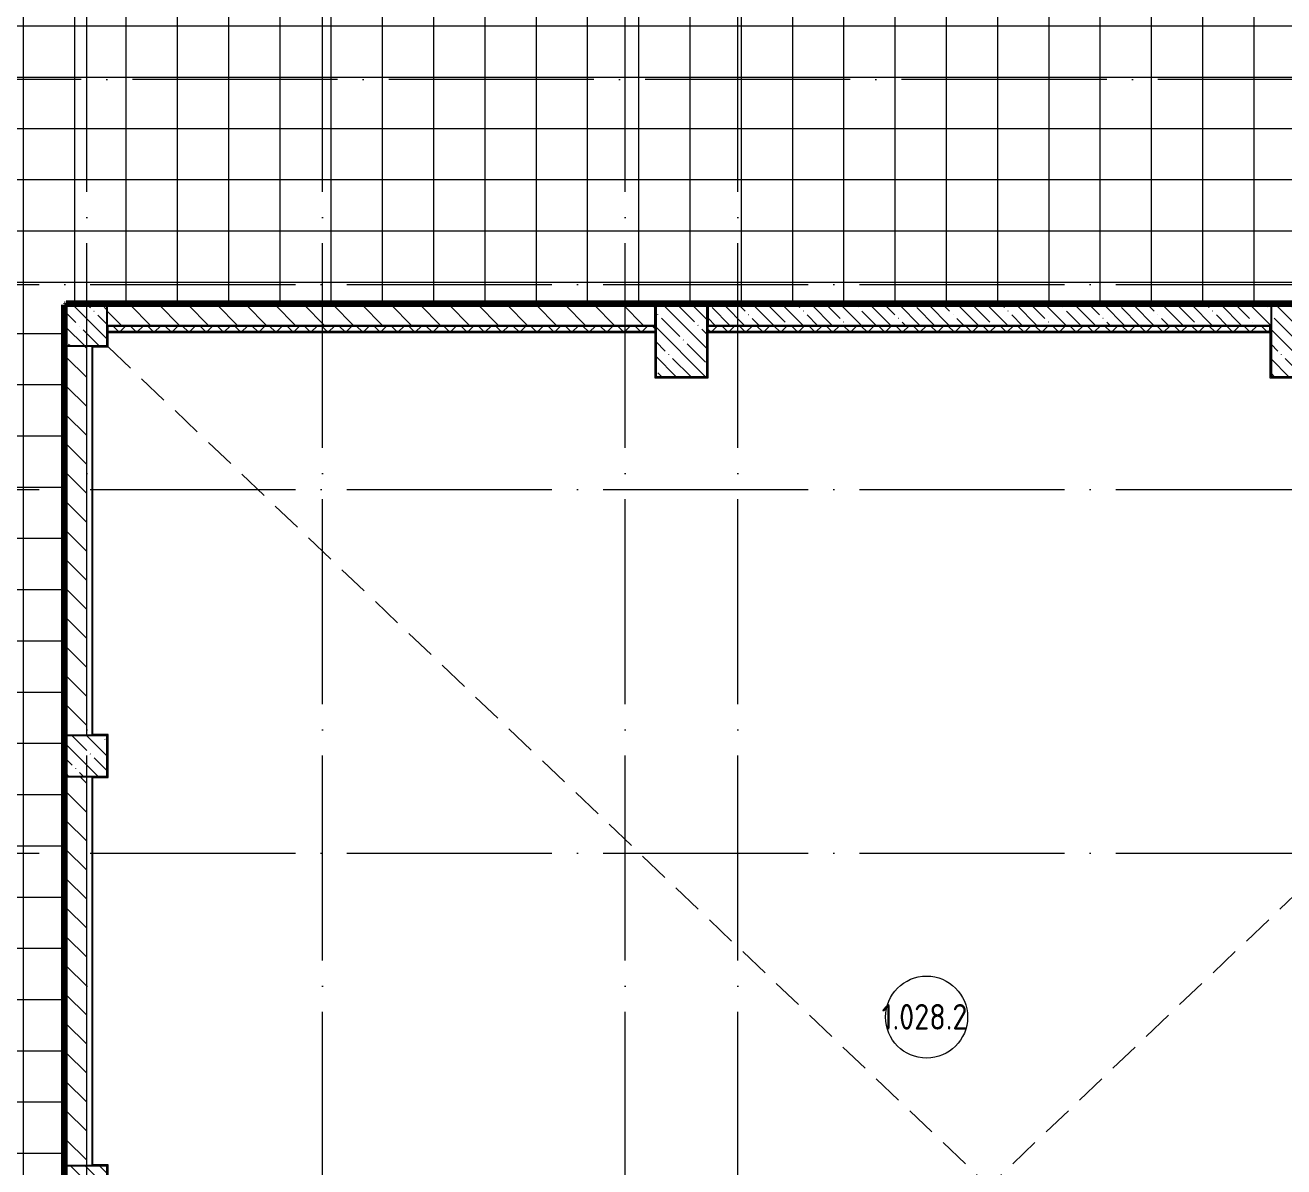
# Model space of a CAD drawing. Header units: millimetres. Extents: x 97 to 215964, y -4577 to 60645.
# Drawn here: x 177098 to 189373, y 36915 to 48055 of the extents above; entities that cross this region are included whole.
import ezdxf

# ---------------------------------------------------------------- set-up
doc = ezdxf.new("R2010")
doc.units = ezdxf.units.MM
doc.linetypes.add('ADSK_Линия сетки', pattern=[2500, 2000, -250, 0, -250])
doc.linetypes.add('ADSK_Снесено', pattern=[450, 300, -150])
for name, color, linetype, lineweight in [('A-AREA-____-IDEN', 2, 'Continuous', 20), ('A-DETL-DEMO-OTLN', 6, 'ADSK_Снесено', 9), ('A-FLOR-____-PATT', 8, 'Continuous', 9), ('A-WALL-____-MCUT', 113, 'Continuous', 9), ('A-WALL-____-PATT', 111, 'Continuous', 9), ('A-WALL-FNSH-MCUT', 113, 'Continuous', 9), ('I-WALL-____-OTLN', 2, 'Continuous', 9), ('S-COLS-____-MCUT', 52, 'Continuous', 9), ('S-COLS-____-OTLN', 52, 'Continuous', 9), ('S-GRID-____-OTLN', 1, 'Continuous', 9)]:
    doc.layers.add(name, color=color, linetype=linetype, lineweight=lineweight)
doc.styles.add('GOST Common', font='GOST_Common.ttf', dxfattribs={"width": 0.9, "height": 250})
pattern_1 = [(135, (0, 0), (-141.42136, -141.42136), [])]
pattern_2 = [(135, (58797.89, 0), (-84.85281, -84.85281), []), (225, (58797.89, 0), (84.85281, -84.85281), [])]

# ---------------------------------------------------------------- blocks, each defined once
blk = doc.blocks.new('BSC_Колонна _Прямоугольная - 400x400-V77-О_АИ_ПП_8_400_Целиком')
at = {"layer": 'S-COLS-____-OTLN', "lineweight": 5}
h = blk.add_hatch(dxfattribs=at)
h.set_pattern_fill('FP_87', color=256, style=0, pattern_type=2)
h.set_pattern_definition([(135, (-118899.98, -36725), (-142.5612, -142.5612), []), (135, (-118757.42, -36725), (-142.5612, -142.5612), [252.016, -50.403, 3.353, -47.05])])
h.paths.add_polyline_path([(-200, -200), (200, -200), (200, 200), (-200, 200)])
at = {"layer": 'S-COLS-____-MCUT', "color": 130, "lineweight": 25}
for p, q in [((200, 200), (-200, 200)), ((-200, 200), (-200, -200)), ((200, -200), (200, 200)), ((-200, -200), (200, -200))]:
    blk.add_line(p, q, dxfattribs=at)
blk = doc.blocks.new('BSC_Колонна _Прямоугольная - 400x400-V78-О_АИ_ПП_8_400_Целиком')
at = {"layer": 'S-COLS-____-OTLN', "lineweight": 5}
h = blk.add_hatch(dxfattribs=at)
h.set_pattern_fill('FP_88', color=256, style=0, pattern_type=2)
h.set_pattern_definition([(135, (-118899.98, -40925), (-142.56192, -142.56192), []), (135, (-118757.42, -40925), (-142.56192, -142.56192), [252.016, -50.403, 3.353, -47.05])])
h.paths.add_polyline_path([(-200, -200), (200, -200), (200, 200), (-200, 200)])
at = {"layer": 'S-COLS-____-MCUT', "color": 130, "lineweight": 25}
for p, q in [((200, 200), (-200, 200)), ((-200, 200), (-200, -200)), ((200, -200), (200, 200)), ((-200, -200), (200, -200))]:
    blk.add_line(p, q, dxfattribs=at)
blk = doc.blocks.new('BSC_Колонна _Прямоугольная - 400x400-V79-О_АИ_ПП_8_400_Целиком')
at = {"layer": 'S-COLS-____-OTLN', "lineweight": 5}
h = blk.add_hatch(dxfattribs=at)
h.set_pattern_fill('FP_89', color=256, style=0, pattern_type=2)
h.set_pattern_definition([(135, (-118899.98, -45125), (-142.56192, -142.56192), []), (135, (-118757.42, -45125), (-142.56192, -142.56192), [252.016, -50.403, 3.353, -47.05])])
h.paths.add_polyline_path([(-200, -200), (200, -200), (200, 200), (-200, 200), (-200, -57)])
at = {"layer": 'S-COLS-____-MCUT', "color": 130, "lineweight": 25}
for p, q in [((200, 200), (-200, 200)), ((-200, 200), (-200, -200)), ((200, -200), (200, 200)), ((-200, -200), (200, -200))]:
    blk.add_line(p, q, dxfattribs=at)
blk = doc.blocks.new('BSC_Колонна _Прямоугольная - 500x700-31348861-О_АИ_ПП_8_400_Целиком')
at = {"layer": 'S-COLS-____-OTLN', "lineweight": 5}
h = blk.add_hatch(dxfattribs=at)
h.set_pattern_fill('FP_112', color=256, style=0, pattern_type=2)
h.set_pattern_definition([(135, (-124699.98, -44975), (-142.56192, -142.56192), []), (135, (-124557.42, -44975), (-142.56192, -142.56192), [252.016, -50.403, 3.353, -47.05])])
h.paths.add_polyline_path([(-250, -350), (250, -350), (250, 350), (-250, 350), (-250, 93)])
at = {"layer": 'S-COLS-____-MCUT', "color": 130, "lineweight": 25}
for p, q in [((250, 350), (-250, 350)), ((-250, 350), (-250, -350)), ((250, -350), (250, 350)), ((-250, -350), (250, -350))]:
    blk.add_line(p, q, dxfattribs=at)
blk = doc.blocks.new('BSC_Колонна _Прямоугольная - 500x700-V102-О_АИ_ПП_8_400_Целиком')
at = {"layer": 'S-COLS-____-OTLN', "lineweight": 5}
h = blk.add_hatch(dxfattribs=at)
h.set_pattern_fill('FP_113', color=256, style=0, pattern_type=2)
h.set_pattern_definition([(135, (-130699.98, -44975), (-142.56192, -142.56192), []), (135, (-130557.42, -44975), (-142.56192, -142.56192), [252.016, -50.403, 3.353, -47.05])])
h.paths.add_polyline_path([(-250, -350), (250, -350), (250, 350), (-250, 350), (-250, 93)])
at = {"layer": 'S-COLS-____-MCUT', "color": 130, "lineweight": 25}
for p, q in [((250, 350), (-250, 350)), ((-250, 350), (-250, -350)), ((250, -350), (250, 350)), ((-250, -350), (250, -350))]:
    blk.add_line(p, q, dxfattribs=at)
blk = doc.blocks.new('0083_СОШ675_АР_R22_rvt-1-О_АИ_ПП_8_400_Целиком')
at = {"layer": 'A-WALL-____-PATT', "lineweight": 5}
h = blk.add_hatch(dxfattribs=at)
h.set_pattern_fill('FP_10', color=10, style=0, pattern_type=2)
h.set_pattern_definition(pattern_1)
h.paths.add_polyline_path([(119100, 45125), (124440, 45125), (124440, 45325), (119100, 45325)])
h = blk.add_hatch(dxfattribs=at)
h.set_pattern_fill('FP_8', color=10, style=0, pattern_type=2)
h.set_pattern_definition([(135, (0, 0), (-142.5612, -142.5612), []), (135, (142.56, 0), (-142.5612, -142.5612), [252.016, -50.403, 3.353, -47.05])])
h.paths.add_polyline_path([(140250, 45125), (140250, 45325), (136700, 45325), (136700, 45125), (138905, 45125)])
h.paths.add_polyline_path([(136300, 45125), (136300, 45325), (130950, 45325), (130950, 45125), (136259, 45125)])
h.paths.add_polyline_path([(130450, 45125), (130450, 45325), (124960, 45325), (124960, 45125), (130285, 45125)])
h = blk.add_hatch(dxfattribs=at)
h.set_pattern_fill('FP_10', color=10, style=0, pattern_type=2)
h.set_pattern_definition(pattern_1)
h.paths.add_polyline_path([(118900, 28525), (118900, 32325), (118700, 32325), (118700, 28525)])
h.paths.add_polyline_path([(118900, 32725), (118900, 36525), (118700, 36525), (118700, 32725)])
h.paths.add_polyline_path([(118700, 36925), (118900, 36925), (118900, 40725), (118700, 40725), (118700, 37252)])
h.paths.add_polyline_path([(118900, 41125), (118900, 44925), (118700, 44925), (118700, 41125)])
at = {"layer": 'A-WALL-____-MCUT', "color": 50, "lineweight": 13}
for p, q in [((124440, 45325), (119100, 45325)), ((124440, 45125), (124440, 45325)), ((130450, 45325), (124960, 45325)), ((124960, 45325), (124960, 45125)), ((119100, 45125), (124440, 45125)), ((124960, 45125), (130450, 45125)), ((118700, 44925), (118700, 41125)), ((118900, 41125), (118900, 44925)), ((118700, 40725), (118700, 36925)), ((118900, 36925), (118900, 40725))]:
    blk.add_line(p, q, dxfattribs=at)
at = {"layer": 'S-COLS-____-OTLN', "color": 90, "lineweight": 9}
for name, p in [('BSC_Колонна _Прямоугольная - 400x400-V79-О_АИ_ПП_8_400_Целиком', (118900, 45125)), ('BSC_Колонна _Прямоугольная - 500x700-31348861-О_АИ_ПП_8_400_Целиком', (124700, 44975)), ('BSC_Колонна _Прямоугольная - 500x700-V102-О_АИ_ПП_8_400_Целиком', (130700, 44975)), ('BSC_Колонна _Прямоугольная - 400x400-V78-О_АИ_ПП_8_400_Целиком', (118900, 40925)), ('BSC_Колонна _Прямоугольная - 400x400-V77-О_АИ_ПП_8_400_Целиком', (118900, 36725))]:
    blk.add_blockref(name, p, dxfattribs=at)
blk = doc.blocks.new('ADSK_Марка_Помещение_ОдноЗначение - Номер-159740-О_АИ_ПП_8_400_Целиком')
at = {"layer": 'A-AREA-____-IDEN'}
blk.add_circle((0, 0), 4, dxfattribs=at)

msp = doc.modelspace()

# ---------------------------------------------------------------- hatches: boundary and pattern name
at = {"layer": 'A-FLOR-____-PATT'}
h = msp.add_hatch(dxfattribs=at)
h.set_pattern_fill('FP_186', color=256, style=0, pattern_type=2)
h.set_pattern_definition([(0, (181582.87, 40547.53), (0, 500), []), (90, (181582.87, 40547.53), (-500, 3e-14), [])])
h.paths.add_polyline_path([(171897.88841, 35975), (171897.88841, 35990), (172597.865903, 35990), (172597.865903, 39759.999414), (172197.887824, 39759.999414), (172197.887824, 39764.999414), (172187.887824, 39764.999414), (172187.887824, 39774.999414), (172182.887824, 39774.999414), (172182.887824, 40175), (172187.887824, 40175), (172187.887824, 40185), (172197.887824, 40185), (172197.887824, 40190), (172597.865903, 40190), (172597.865903, 45309.999414), (172197.887824, 45309.999414), (172197.865903, 45314.999414), (172187.887824, 45314.999414), (172187.887824, 45324.999414), (172182.887824, 45325), (172182.887824, 45725), (172187.887824, 45725), (172187.887824, 45735), (172197.887824, 45735), (172197.887824, 45740), (172597.865903, 45740), (172597.865903, 49035.000586), (169597.933672, 49035.000586), (169597.933672, 49050.000586), (168497.933672, 49050.000586), (168497.933672, 49035.000586), (167912.887824, 49035.000586), (167912.887824, 39765), (167907.887824, 39765), (167907.879725, 39760), (167882.888672, 39760), (167882.888672, 39615), (167667.866751, 39614.982463), (167667.888672, 36915), (167882.888672, 36914.011716), (167882.888672, 36830), (169387.88841, 36830), (169387.88841, 36825), (169397.88841, 36825), (169397.88841, 36815), (169402.88841, 36814.900662), (169402.88841, 35990), (169797.88841, 35990), (169797.88841, 35975), (171474.043715, 35975)])
h.paths.add_polyline_path([(176397.887824, 35975), (176397.887824, 35990), (177182.887824, 35990), (177182.887824, 36424.940333), (177187.887824, 36424.940333), (177187.887824, 36434.940333), (177197.887824, 36434.940333), (177197.887824, 36439.940333), (177482.865903, 36439.940333), (177482.865903, 45324.968528), (177487.865903, 45325.867366), (177487.865903, 45334.968424), (177497.865903, 45334.968424), (177497.865903, 45339.968424), (194907.865903, 45340.359921), (194907.865903, 45502.5), (194912.865903, 45502.5), (194912.865903, 45512.5), (194922.865903, 45512.5), (194922.865903, 45517.5), (195282.887824, 45517.5), (195282.887824, 45854.999414), (195497.865903, 45854.999414), (195497.865903, 48054.999414), (195282.887824, 48054.999414), (195282.887824, 48602.500586), (195277.887824, 48602.500586), (195277.887824, 49030.000586), (194827.887824, 49030.000586), (194827.887824, 49035.000586), (194797.865903, 49035.000586), (194797.865903, 49050.000586), (193747.865903, 49050.000586), (193747.865903, 49035.000586), (192992.888824, 49035.000586), (192992.888824, 49050.000586), (191892.888824, 49050.000586), (191892.888824, 49035.000586), (191297.888824, 49035.000586), (191297.888824, 49040.000586), (191287.888824, 49040.000586), (191287.888824, 49050.000586), (191282.888824, 49050.000586), (191282.888824, 52435.002606), (190157.887824, 52435.002606), (190157.887824, 52450.002606), (189057.887824, 52450.002606), (189057.887824, 52435.002606), (188182.867075, 52435.002606), (188182.867075, 49050.000586), (188177.867075, 49050.000586), (188177.867075, 49040.000586), (188167.867075, 49040.000586), (188167.800648, 49035.000586), (185297.88761, 49035.000586), (185297.88761, 49050.000586), (184197.88761, 49050.000586), (184197.88761, 49035.000586), (172647.843981, 49035.000586), (172647.865903, 45740), (173047.865903, 45740), (173047.865903, 45735), (173057.865903, 45735), (173057.865903, 45725), (173062.865903, 45725), (173062.865903, 45324.999414), (173057.865903, 45324.999414), (173057.865903, 45314.999414), (173047.865903, 45314.999414), (173047.843981, 45309.999414), (172647.843981, 45309.999414), (172647.865903, 40190), (173047.865903, 40190), (173047.865903, 40185), (173057.865903, 40185), (173057.865903, 40175), (173062.865903, 40175), (173062.865903, 39774.999414), (173057.865903, 39774.999414), (173057.865903, 39764.999414), (173047.865903, 39764.999414), (173047.865903, 39759.999414), (172647.843981, 39759.999414), (172647.865903, 35990), (175297.887824, 35990), (175297.887824, 35975)])
at = {"layer": 'A-WALL-____-PATT'}
for points in [[(194912.865903, 45324.968424), (194912.865903, 45334.968424), (177487.865903, 45334.968424), (177487.865903, 45324.968424), (194742.601226, 45324.968424)], [(177497.865903, 36424.940333), (177497.865903, 45324.968424), (177487.865903, 45324.968424), (177487.865903, 36424.940333)], [(177897.887824, 44915), (177907.887824, 44915), (177907.887824, 45066), (177897.887824, 45066), (177897.887824, 44924.999414)], [(177907.887824, 45057), (183237.865903, 45057), (183237.865903, 45065), (177907.887824, 45065)], [(183237.865903, 44615.000586), (183247.865903, 44615.000586), (183247.865903, 45125), (183237.865903, 45125), (183237.865903, 44625)], [(183747.865903, 44625.000586), (183757.865903, 44625.000586), (183757.865903, 45124.968424), (183747.865903, 45124.968424), (183747.865903, 45068.302741)], [(183757.865903, 45056.96901), (189237.865903, 45056.96901), (189237.865903, 45064.96901), (183757.865903, 45064.96901)], [(189247.865903, 44625.000586), (189247.865903, 45124.96901), (189237.865903, 45124.96901), (189237.865903, 44625.000586)], [(177756.888824, 44915), (177897.887824, 44915), (177897.865903, 44924.998445), (177746.888824, 44924.999414), (177746.888824, 44915)], [(177756.888824, 41135), (177756.888824, 44915), (177746.888824, 44915), (177746.888824, 41135)], [(183747.865903, 44615.000586), (183757.865903, 44615.000586), (183757.865903, 44625.000586), (183247.865903, 44625), (183247.865903, 44615.000586)], [(189747.865903, 44615.000586), (189757.865903, 44615.000586), (189757.865903, 44625.000586), (189237.865903, 44625), (189237.865903, 44615.000586), (189247.865903, 44615.000586)], [(177897.865903, 41125), (177907.865903, 41125), (177907.865903, 41135), (177746.888824, 41135), (177746.888824, 41125)], [(177907.865903, 40715), (177907.865888, 41124.999414), (177897.865903, 41124.999414), (177897.865903, 40715)], [(177756.888824, 40715), (177897.865903, 40715), (177897.85764, 40724.999414), (177746.888824, 40724.999414), (177746.888824, 40715)], [(177756.888824, 36935), (177756.888824, 40715), (177746.888824, 40715), (177746.888824, 36935)], [(177897.865903, 36925), (177907.865903, 36925), (177907.865903, 36935), (177756.888824, 36935), (177756.888824, 36925), (177762.843042, 36925)], [(177907.865903, 36515), (177907.865888, 36924.999414), (177897.865903, 36924.999414), (177897.865903, 36515)]]:
    msp.add_hatch(color=7, dxfattribs=at).paths.add_polyline_path(points)
h = msp.add_hatch(dxfattribs=at)
h.set_pattern_fill('FP_9', style=0, pattern_type=2)
h.set_pattern_definition(pattern_2)
h.paths.add_polyline_path([(177907.887824, 45065), (183237.865903, 45065), (183237.865903, 45115), (177907.887824, 45115), (177907.887824, 45066)])
h = msp.add_hatch(dxfattribs=at)
h.set_pattern_fill('FP_9', style=0, pattern_type=2)
h.set_pattern_definition(pattern_2)
h.paths.add_polyline_path([(189237.865903, 45064.96901), (189237.865903, 45114.96901), (183757.865903, 45114.96901), (183757.865903, 45064.96901), (184051.642369, 45064.96901)])

# ---------------------------------------------------------------- linework, layer by layer
at = {"layer": 'A-DETL-DEMO-OTLN'}
for p, q in [((177907.887824, 44915), (195087.865903, 28534.767831)), ((195087.842981, 44915.032748), (178935.887824, 29514.716493))]:
    msp.add_line(p, q, dxfattribs=at)
at = {"layer": 'A-WALL-____-MCUT', "color": 7}
for p, q in [((194912.865903, 45334.968424), (177487.865903, 45334.968424)), ((177487.865903, 45334.968424), (177487.865903, 36434.940333)), ((177897.865903, 45324.968424), (183247.865903, 45324.968424)), ((183747.865903, 45324.968424), (189247.865903, 45324.968424)), ((177907.887824, 45066), (177897.887824, 45066)), ((177907.887824, 44915), (177907.887824, 45125)), ((183247.865903, 45125), (177907.887824, 45125)), ((183237.865903, 45125), (183237.865903, 44615.000586)), ((183757.865903, 45124.968424), (183747.865903, 45124.968424)), ((183757.865903, 44615.000586), (183757.865903, 45124.96901)), ((189247.865903, 45124.96901), (183757.865903, 45124.96901)), ((189237.865903, 45064.96901), (189237.865903, 45124.96901)), ((189237.865903, 45056.96901), (189237.865903, 44615.000586)), ((177497.865903, 41124.999414), (177497.865903, 44924.999414)), ((177746.888824, 44924.999414), (177746.888824, 41125)), ((177756.888824, 44915), (177907.887824, 44915)), ((177756.888824, 41135), (177756.888824, 44915)), ((183237.865903, 44615.000586), (183757.865903, 44615.000586)), ((189237.865903, 44615.000586), (189757.865903, 44615.000586)), ((177907.865903, 41135), (177756.888824, 41135)), ((177907.865903, 40715), (177907.865903, 41135)), ((177497.865903, 36924.999414), (177497.865903, 40724.999414)), ((177746.888824, 40724.999414), (177746.888824, 36935)), ((177756.888824, 40715), (177907.865903, 40715)), ((177756.888824, 36925), (177756.888824, 40715)), ((177907.865903, 36935), (177746.888824, 36935)), ((177907.865903, 36515), (177907.865903, 36935))]:
    msp.add_line(p, q, dxfattribs=at)
at = {"layer": 'A-WALL-____-MCUT'}
for p, q in [((183237.865903, 45115), (177907.887824, 45115)), ((183237.865903, 45065), (177907.887824, 45065)), ((189237.865903, 45114.96901), (183757.865903, 45114.96901)), ((189237.865903, 45064.96901), (183757.865903, 45064.96901))]:
    msp.add_line(p, q, dxfattribs=at)
at = {"layer": 'A-WALL-FNSH-MCUT', "color": 7}
for p, q in [((177907.887824, 45057), (183237.865903, 45057)), ((183757.865903, 45056.96901), (189237.865903, 45056.96901)), ((189237.865903, 45056.96901), (189237.865903, 45064.96901))]:
    msp.add_line(p, q, dxfattribs=at)
at = {"layer": 'I-WALL-____-OTLN', "color": 5, "lineweight": 90}
for p, q in [((177482.865903, 36439.940333), (177482.865903, 45324.968424)), ((177487.865903, 45324.968424), (177482.865903, 45324.968424)), ((177497.865903, 45339.968424), (194907.865903, 45339.968424)), ((177497.865903, 45339.968424), (177497.865903, 45334.968424))]:
    msp.add_line(p, q, dxfattribs=at)
at = {"layer": 'S-GRID-____-OTLN', "linetype": 'ADSK_Линия сетки'}
for p, q in [((177697.888824, -3572.657751), (177697.888824, 60644.999414)), ((179997.888824, -3572.657751), (179997.888824, 60644.999414)), ((182947.888329, -3572.657751), (182947.888329, 60644.999414)), ((184047.888824, -3572.657751), (184047.888824, 60644.999414)), ((215146.441901, 47525.060253), (158117.887824, 47525.060253)), ((55228.336609, 45525.000586), (215146.441901, 45525.000586)), ((55228.336609, 43525.000586), (215146.441901, 43525.000586)), ((55228.336609, 39975.000586), (215146.441901, 39975.000586))]:
    msp.add_line(p, q, dxfattribs=at)

# ---------------------------------------------------------------- block references
at = {"color": 250, "lineweight": 5}
msp.add_blockref('0083_СОШ675_АР_R22_rvt-1-О_АИ_ПП_8_400_Целиком', (58797.887824, 0), dxfattribs=at)
at = {"layer": 'A-AREA-____-IDEN', "xscale": 99.99999999999993, "yscale": 99.99999999999993, "zscale": 99.99999999999993}
msp.add_blockref('ADSK_Марка_Помещение_ОдноЗначение - Номер-159740-О_АИ_ПП_8_400_Целиком', (185888.78821, 38376.266224), dxfattribs=at)

# ---------------------------------------------------------------- texts
at = {"layer": 'A-AREA-____-IDEN', "lineweight": 9, "insert": (185450.480952, 38503.991296), "char_height": 250, "width": 1075.0629375, "attachment_point": 1, "style": 'GOST Common'}
msp.add_mtext('1.028.2', dxfattribs=at)

doc.saveas('drawing.dxf')
